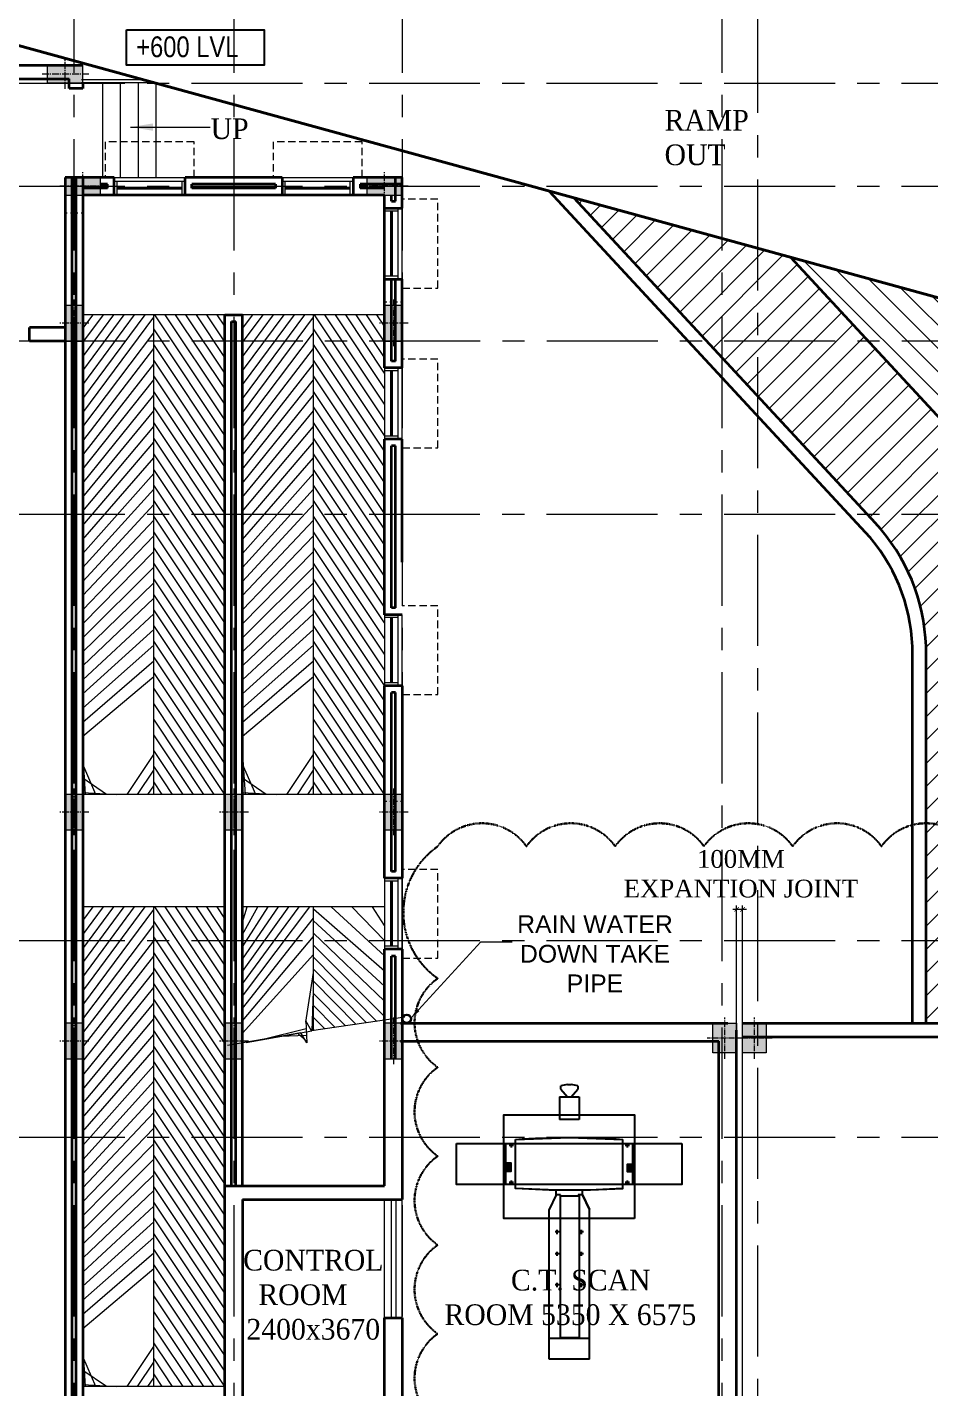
# Model space of a CAD drawing. Header units: inches. Extents: x 1789308 to 1948517, y 1504002 to 1708835.
# Drawn here: x 1897407 to 1900458, y 1667430 to 1672024 of the extents above; entities that cross this region are included whole.
import ezdxf

# ---------------------------------------------------------------- set-up
doc = ezdxf.new("R2010")
doc.units = ezdxf.units.IN
doc.header["$LTSCALE"] = 0.015
doc.header["$MEASUREMENT"] = 0
doc.header["$PDMODE"] = 34
doc.header["$PDSIZE"] = -0.1
for name, pattern in [('$DDT_AUDIT_GENERATED_(C)', [0]), ('1', [0]), ('ACAD_ISO03W100', [30, 12, -18]), ('CENTER', [2, 1.25, -0.25, 0.25, -0.25]), ('CENTER2', [1.125, 0.75, -0.125, 0.125, -0.125]), ('DASHED2', [0.375, 0.25, -0.125]), ('HIDDEN', [0.375, 0.25, -0.125])]:
    doc.linetypes.add(name, pattern=pattern)
doc.layers.add('16 Furniture', color=9, linetype='Continuous')
doc.layers.add('LEVEL 1', color=1, linetype='Continuous')
for name, color, linetype, lineweight in [('AREA', 131, 'Continuous', 15), ('BEAM - STR', 150, 'DASHED2', 30), ('CENTER LINE', 1, 'CENTER2', 18), ('COLUMN - HACTH - STR', 25, '$DDT_AUDIT_GENERATED_(C)', 15), ('COLUMN - STR', 6, 'Continuous', 15), ('ELE', 8, 'Continuous', 13), ('ELE .18', 250, 'Continuous', 15), ('glass', 4, 'Continuous', 13), ('GRID - COLUMN - STR', 251, 'CENTER', 15), ('RAIN WATER DN TAKE PIPE', 94, 'Continuous', 15), ('RAMP', 252, '1', 9), ('Road', 7, '1', 40), ('SECTION -  LINE - STR', 3, 'Continuous', 20), ('STAIRCASE', 161, 'Continuous', 13), ('TEXT', 7, 'Continuous', 5), ('wall', 1, 'Continuous', 35), ('WINDOW', 165, 'Continuous', 20)]:
    doc.layers.add(name, color=color, linetype=linetype, lineweight=lineweight)
doc.styles.add('arial', font='ARIALN.TTF')
doc.styles.add('DIM 300', font='times.ttf', dxfattribs={"height": 300})
doc.styles.add('Scale M 100', font='times.ttf', dxfattribs={"width": 0.95, "height": 350})
doc.styles.get("Standard").update_dxf_attribs({"font": 'arial.ttf'})
doc.styles.add('XREF_DIRECTOR RESIDENCE$0$dim', font='GOTHIC.TTF', dxfattribs={"width": 0.8})
doc.dimstyles.new('DIM 300', dxfattribs={"dimtxt": 300, "dimasz": 77, "dimexe": 66, "dimexo": 150, "dimgap": 12, "dimtad": 0, "dimdec": 0, "dimzin": 0, "dimdsep": 46, "dimtxsty": 'DIM 300', "dimblk": 'ARCHTICK', "dimcen": 0.09, "dimdle": 66, "dimclrd": 256, "dimclre": 256, "dimclrt": 7, "dimadec": 0, "dimazin": 0, "dimtfac": 1, "dimtdec": 0, "dimtofl": 0, "dimtmove": 2, "dimatfit": 3, "dimfxl": 300, "dimtolj": 1, "dimtzin": 0, "dimlwd": -1, "dimlwe": -1, "dimarcsym": 0})
doc.dimstyles.new('WORKING', dxfattribs={"dimtxt": 300, "dimasz": 180, "dimexe": 50, "dimexo": 50, "dimgap": 0.09, "dimtad": 0, "dimdec": 0, "dimzin": 0, "dimdsep": 46, "dimtxsty": 'Standard', "dimblk": 'OBLIQUE', "dimcen": 0.09, "dimclrd": 7, "dimclre": 7, "dimclrt": 30, "dimadec": 0, "dimazin": 0, "dimtfac": 1, "dimtdec": 0, "dimtofl": 0, "dimtmove": 1, "dimatfit": 3, "dimfxl": 1.25, "dimtolj": 1, "dimtzin": 0, "dimarcsym": 0})
doc.dimstyles.new('XREF_DIRECTOR RESIDENCE$0$dim-masonry', dxfattribs={"dimscale": 75, "dimtxt": 1.5, "dimasz": 0.75, "dimexe": 1, "dimexo": 0, "dimgap": 1, "dimtad": 0, "dimdec": 0, "dimzin": 3, "dimdsep": 46, "dimtxsty": 'XREF_DIRECTOR RESIDENCE$0$dim', "dimblk": 'XREF_DIRECTOR RESIDENCE$0$_ArchTick', "dimcen": 0, "dimdle": 1, "dimclrd": 256, "dimclre": 256, "dimclrt": 256, "dimadec": 0, "dimazin": 0, "dimtfac": 0.5, "dimtdec": 0, "dimtmove": 1, "dimatfit": 2, "dimfxl": 0, "dimtolj": 1, "dimtzin": 0, "dimlwd": -1, "dimlwe": -1, "dimarcsym": 0})

# ---------------------------------------------------------------- blocks, each defined once
blk = doc.blocks.new('COL 300X600')
at = {"layer": 'COLUMN - HACTH - STR', "ltscale": 100}
blk.add_hatch(color=256, dxfattribs=at).paths.add_polyline_path([(-425169.4546565656, -455076.832704114), (-425169.4546565693, -454476.832704114), (-425469.4546565693, -454476.832704114), (-425469.4546565656, -455076.832704114)])
at = {"layer": 'CENTER LINE', "color": 30, "ltscale": 10000}
for points in [[(-425319.4546565656, -454376.832704114), (-425319.4546565656, -455176.832704114)], [(-425069.4546565656, -454776.832704114), (-425569.4546565656, -454776.832704114)]]:
    blk.add_lwpolyline(points, dxfattribs=at)
at = {"layer": 'COLUMN - STR', "ltscale": 100}
blk.add_lwpolyline([(-425169.4546565656, -455076.832704114), (-425169.4546565656, -454476.832704114), (-425469.4546565656, -454476.832704114), (-425469.4546565656, -455076.832704114)], close=True, dxfattribs=at)
blk = doc.blocks.new('_ArchTick')
at = {"color": 0, "linetype": 'ByBlock', "lineweight": -3, "const_width": 0.15}
blk.add_lwpolyline([(-0.5, -0.5), (0.5, 0.5)], dxfattribs=at)
blk = doc.blocks.new('*D424')
at = {"transparency": 16777216}
for p, q in [((1122813.764069636, 733853.1801474604), (1122581.764069634, 733853.1801474604)), ((1122647.764069634, 731870.5767804766), (1122647.764069634, 733919.1801474604)), ((1122747.764069636, 731870.5767804766), (1122747.764069636, 733919.1801474604))]:
    blk.add_line(p, q, dxfattribs=at)
at = {"layer": 'Defpoints', "color": 0, "transparency": 16777216}
for p in [(1122647.764069634, 733853.1801474604), (1122647.764069634, 731720.5767804766), (1122747.764069636, 731720.5767804766)]:
    blk.add_point(p, dxfattribs=at)
at = {"transparency": 16777216, "xscale": 77, "yscale": 77, "zscale": 77, "rotation": 180}
blk.add_blockref('_ArchTick', (1122647.764069634, 733853.1801474604), dxfattribs=at)
at = {"transparency": 16777216, "xscale": 77, "yscale": 77, "zscale": 77}
blk.add_blockref('_ArchTick', (1122747.764069636, 733853.1801474604), dxfattribs=at)
at = {"color": 7, "transparency": 16777216, "insert": (1122719.763969038, 734453.3550353477), "char_height": 300, "attachment_point": 5, "style": 'DIM 300'}
blk.add_mtext('\\A1;100MM\\PEXPANTION JOINT', dxfattribs=at)
blk = doc.blocks.new('400x500')
at = {"layer": 'COLUMN - HACTH - STR'}
h = blk.add_hatch(color=256, dxfattribs=at)
h.dxf.hatch_style = 1
h.paths.add_polyline_path([(0, 0), (400, 0), (400, -500), (0, -500)])
at = {"layer": 'CENTER LINE', "ltscale": 8000}
for points in [[(200, -600), (200, 100)], [(500, -250), (-100, -250)]]:
    blk.add_lwpolyline(points, dxfattribs=at)
at = {"layer": 'COLUMN - STR'}
blk.add_lwpolyline([(0, 0), (400, 0), (400, -500), (0, -500)], close=True, dxfattribs=at)
blk = doc.blocks.new('XREF_DIRECTOR RESIDENCE$0$_ArchTick')
at = {"const_width": 0.15}
blk.add_lwpolyline([(-0.5, -0.5), (0.5, 0.5)], dxfattribs=at)
blk = doc.blocks.new('W2b - 1200')
at = {"layer": 'WINDOW', "color": 3}
for p, q in [((-115, 507.9783779174904), (115, 507.9783779174904)), ((-115, -592.021622082626), (115, -592.0216220825969))]:
    blk.add_line(p, q, dxfattribs=at)
blk.add_lwpolyline([(-115, 557.9783779174322), (-115, -642.0216220825678), (115, -642.0216220825678), (115, 557.9783779174322)], close=True, dxfattribs=at)
at = {"layer": 'WINDOW', "color": 3, "const_width": 50}
blk.add_lwpolyline([(-2.328306436538696e-10, -592.0216220825969), (0, 507.9783779174904)], dxfattribs=at)
blk = doc.blocks.new('A$C109E79AB')
for points in [[(3164.999798165635, 2980.999638588511), (3164.999798165635, 2891.499638588511), (3295.000002092216, 2891.499638588511), (3295.000002092216, 2980.999638588511)], [(3169.00449075515, 921.4999190058952), (3169.00449075515, 831.9999190058952), (3319.004694681731, 831.9999190058952), (3319.004694681731, 921.4999190058952)]]:
    blk.add_hatch(color=256).paths.add_polyline_path(points)
for p, q in [((3644.003850442125, 3011.064045513625), (3644.003850442125, 3811.064045513623)), ((2953.999729663599, 3011.064045513625), (3644.003850442125, 3011.064045513625)), ((2953.999729663599, 3011.064045513625), (2954.004767594394, 799.9997742742926)), ((3643.999712721213, -0.0002257257074234), (3643.999712721213, 3010.000638140708)), ((2951.999687619391, 2888.000669800786), (3021.999687619391, 2888.000669800786)), ((2953.999798165634, 2980.999638588511), (3644.004285785835, 2980.999638588511)), ((2986.999687619391, 2923.000745813006), (2986.999687619391, 2853.000669800786)), ((3575.999687619391, 2888.000669800786), (3645.999687619391, 2888.000669800786)), ((3610.999687619391, 2923.000745813006), (3610.999687619391, 2853.000669800786)), ((-0.0003123806091025, 2248.000669802765), (2531.700692533516, 2248.000669802765)), ((-0.0003123806091025, 2248.000669802765), (-0.0003123806091025, 1568.000669802765)), ((350.0122385580326, 2248.000669802765), (350.0122385580326, 1568.000669802765)), ((370.0122385580325, 1743.05089627159), (370.0122385580325, 2072.950443334056)), ((2758.986564086518, 2072.950443334056), (370.0122385580325, 2072.950443334056)), ((1220.999687619391, 2112.500669800786), (1290.999687619391, 2112.500669800786)), ((1255.999687619391, 2147.500745813006), (1255.999687619391, 2077.500669800786)), ((1744.999687619391, 2112.500669800786), (1814.999687619391, 2112.500669800786)), ((1779.999687619391, 2147.500745813006), (1779.999687619391, 2077.500669800786)), ((2114.999687619391, 2112.500669800786), (2184.999687619391, 2112.500669800786)), ((2149.999687619391, 2147.500745813006), (2149.999687619391, 2077.500669800786)), ((2778.986654543667, 2127.887373335885), (2531.448648043326, 2248.00968249805)), ((2758.986564086518, 1743.05089627159), (2758.986564086518, 2072.950443334056)), ((2778.986654543667, 2128.000669802764), (2778.986654543667, 2057.950443334055)), ((4429.748123119818, 2072.950443332076), (4048.99968761939, 2072.950443332309)), ((4429.748123119818, 1743.050896269495), (4429.748123119818, 2072.950443332076)), ((2778.986654543667, 2057.950443334055), (2758.986564086518, 2057.950443334055)), ((4429.748123119818, 1936.950589829466), (4560.923985340864, 2052.750269944306)), ((4560.923985340864, 1763.251069657148), (4429.748123119818, 1879.050749772105)), ((4618.823825398343, 2052.750269944306), (4560.923985340864, 2052.750269944306)), ((4618.823825398343, 2052.750269944306), (4641.999687619391, 1936.950589829466)), ((4641.999687619391, 1879.050749771988), (4618.823825398343, 1763.251069657148)), ((4641.999687619391, 1879.050749771988), (4641.999687619391, 1936.950589829466)), ((370.0122385580325, 1758.05089627159), (2778.986654543667, 1758.05089627159)), ((1220.999687619391, 1703.500669800785), (1290.999687619391, 1703.500669800785)), ((1255.999687619391, 1738.500745813006), (1255.999687619391, 1668.500669800786)), ((1744.999687619391, 1703.500669800785), (1814.999687619391, 1703.500669800785)), ((1779.999687619391, 1738.500745813006), (1779.999687619391, 1668.500669800786)), ((2114.999687619391, 1703.500669800785), (2184.999687619391, 1703.500669800785)), ((2149.999687619391, 1738.500745813006), (2149.999687619391, 1668.500669800786)), ((2778.986654543667, 1688.000669802764), (2531.700692533399, 1568.000669802765)), ((2778.986654543667, 1758.05089627159), (2778.986654543667, 1688.000669802764)), ((4429.748123119818, 1743.050896269495), (4048.99968761939, 1743.050896269844)), ((4560.923985340864, 1763.251069657148), (4618.823825398343, 1763.251069657148)), ((2951.999687619391, 928.0006698007857), (3021.999687619391, 928.0006698007857)), ((2986.999687619391, 963.0007458130057), (2986.999687619391, 893.0006698007857)), ((3575.999687619391, 928.0006698007857), (3645.999687619391, 928.0006698007857)), ((3610.999687619391, 963.0007458130057), (3610.999687619391, 893.0006698007857)), ((2954.004694681731, 831.9999190058952), (3644.004285785835, 831.9999190058952))]:
    blk.add_line(p, q)
at = {"flags": 128}
for points in [[(3644.003850442125, 3811.064045513623), (2954.003867384512, 3811.064045513623), (2953.999729663599, 3011.064045513625)], [(2954.003867384512, 3811.064045513623), (2954.003867384512, 3011.064045513625)], [(2953.999729663599, 3011.064045513625), (2954.000180956908, 2812.998878747917)], [(3643.999712721213, 2812.998878747917), (3644.003850442125, 3011.064045513625)], [(2531.467220651685, 2248.000669802765), (2778.986654543667, 2128.000669802764), (2855.801209314959, 2128.000669802764), (2883.998809533077, 2812.998878747917), (3713.999687619391, 2812.998878747917)], [(3164.999798165635, 2980.999638588511), (3164.999798165635, 2891.499638588511), (3295.000002092216, 2891.499638588511), (3295.000002092216, 2980.999638588511)], [(3713.999687619391, 998.0006698007857), (3743.993824838661, 1908.000669800786), (3713.999687619391, 2812.998878747917)], [(4048.99968761939, 2072.950443332309), (4048.99968761939, 1743.050896269844)], [(2778.986654543667, 1688.000669802764), (2855.720607229974, 1688.033055392901), (2883.998809533077, 998.0006698007857), (3713.999687619391, 998.0006698007857)], [(-0.0003123806091025, 1568.000669802765), (2531.700692533399, 1568.000669802765)], [(2954.004316447419, 998.0006698007857), (2954.004767594394, 799.9997742742926)], [(3319.004694681731, 831.9999190058952), (3319.004694681731, 921.4999190058952), (3169.00449075515, 921.4999190058952), (3169.00449075515, 831.9999190058952)], [(3644.004285785835, 799.9997742742926), (2953.999729663599, 799.9997742742926), (2953.999729663599, -0.0002257257074234)], [(2954.004767594394, 799.9997742742926), (2953.999729663599, -0.0002257257074234), (3643.999712721213, -0.0002257257074234)]]:
    blk.add_lwpolyline(points, dxfattribs=at)
blk.add_lwpolyline([(2378.999687619391, 3011.065440861501), (2378.999687619391, 799.9654408614077), (4128.999687619391, 799.9654408614077), (4128.999687619391, 3011.065440861501)], close=True, dxfattribs=at)
for centre, radius, start, end in [((16595.32291992601, 1905.499774274293), 13741.32320720476, 176.2133384969193, 183.7866615030806), ((-9999.492316830554, 1905.499774274409), 13743.4863692126, 356.2139353701373, 3.786064629862683)]:
    blk.add_arc(centre, radius, start, end)
blk = doc.blocks.new('_Oblique')
at = {"color": 0, "linetype": 'ByBlock', "lineweight": -2}
blk.add_line((-0.5, -0.5), (0.5, 0.5), dxfattribs=at)
blk = doc.blocks.new('A$C1CC35E0C')
at = {"layer": 'AREA'}
h = blk.add_hatch(dxfattribs=at)
h.set_pattern_fill('ANSI31', color=8, scale=2222)
h.set_pattern_definition([(45, (-943769.5358997304, 70332.47181299713), (-196.3989084745636, 196.3989084745636), [])])
edge = h.paths.add_edge_path()
edge.add_line((57350.46393016889, -19514.99877690384), (59350.45925103105, -19514.99877690384))
edge.add_line((59350.45925103105, -19514.99877690384), (59350.45741912629, -11597.20568841125))
edge.add_arc((58350.45741912839, -11597.20568841125), 999.9999999978797, 5.012554177986503e-12, 42.85814975167305)
edge.add_line((59083.49733774294, -10917.02006836853), (55059.29880672437, -6580.118380440981))
edge.add_line((55059.29880672437, -6580.118380440981), (51400.92651167815, -5577.843546425807))
edge.add_line((51400.92651167815, -5577.843546425924), (56490.06289835344, -11062.43482971995))
edge.add_arc((54380.33742415463, -13153.05911094428), 2970.126506014261, 0, 44.73944784107181, ccw=False)
edge.add_line((57350.46393016889, -13153.05911094404), (57350.46393016889, -19514.99877690373))
h = blk.add_hatch(dxfattribs=at)
h.set_pattern_fill('ANSI31', color=8, scale=2222, angle=90)
h.set_pattern_definition([(135, (-943769.5358997304, 70332.47181299713), (-196.3989084745636, -196.3989084745636), [])])
h.paths.add_polyline_path([(59350.45925103128, -19514.99877690384), (61350.46393016912, -19514.99877690384), (61350.46393016889, -11597.20568841242), (61334.02883608965, -11283.67482887849), (61234.49339312641, -10771.16906654043), (61143.06903419225, -10501.15807658224), (60842.71878135996, -9927.28553992731), (60624.45086495811, -9640.43441707932), (60304.91356699285, -9292.97346379282), (58717.6711017706, -7582.393214456155), (55059.2988067246, -6580.118380440981), (58906.92810880556, -10726.7304041998), (59118.86383943819, -10957.24352294963), (59242.02014320414, -11144.30844947684), (59310.17829812341, -11316.25047059776), (59346.65180791146, -11510.04641034384), (59350.45741912629, -11597.20568841242)])
at = {"layer": 'RAMP', "lineweight": 0}
h = blk.add_hatch(dxfattribs=at)
h.set_pattern_fill('ANSI31,_O', color=8, scale=1500, angle=180)
h.set_pattern_definition([(225, (2629291047.672745, -6144969847.795298), (132.5825214724777, -132.5825214724777), [])])
edge = h.paths.add_edge_path()
edge.add_line((43100.4644286118, -15649.99266864441), (44300.46507615666, -15649.99237586639))
edge.add_line((44300.46507615666, -15649.99237586639), (44300.46074254136, -7549.992364422302))
edge.add_line((44300.46074254136, -7549.992364422302), (43100.46226102929, -7549.992656246643))
edge.add_line((43100.46226102929, -7549.992656246643), (43100.4665960751, -15649.99266864441))
h = blk.add_hatch(dxfattribs=at)
h.set_pattern_fill('ANSI31,_O', color=8, scale=1500, angle=90)
h.set_pattern_definition([(135, (2629291047.672745, -6144969847.795298), (-132.5825214724777, -132.5825214724777), [])])
edge = h.paths.add_edge_path()
edge.add_line((45500.4665960751, -15649.99103404663), (45500.46226102929, -7549.992363945465))
edge.add_line((45500.46226102929, -7549.992363945465), (44300.46074254136, -7549.99265672348))
edge.add_line((44300.46074254136, -7549.99265672348), (44300.46507615666, -15649.99132777832))
edge.add_line((44300.46507615666, -15649.99132777832), (45500.4644286118, -15649.9910350003))
h = blk.add_hatch(dxfattribs=at)
h.set_pattern_fill('ANSI31,_O', color=8, scale=1500, angle=180)
h.set_pattern_definition([(225, (2629293747.672745, -6144969847.795298), (132.5825214724777, -132.5825214724777), [])])
edge = h.paths.add_edge_path()
edge.add_line((45800.4644286118, -15649.99266864441), (47000.46507615666, -15649.99237586639))
edge.add_line((47000.46507615666, -15649.99237586639), (47000.46074254136, -7549.992364422302))
edge.add_line((47000.46074254136, -7549.992364422302), (45800.46226102929, -7549.992656246643))
edge.add_line((45800.46226102929, -7549.992656246643), (45800.4665960751, -15649.99266864441))
h = blk.add_hatch(dxfattribs=at)
h.set_pattern_fill('ANSI31,_O', color=8, scale=1500, angle=90)
h.set_pattern_definition([(135, (2629293747.672745, -6144969847.795298), (-132.5825214724777, -132.5825214724777), [])])
edge = h.paths.add_edge_path()
edge.add_line((48200.4665960751, -15649.99103404663), (48200.46226102929, -7549.992363945465))
edge.add_line((48200.46226102929, -7549.992363945465), (47000.46074254136, -7549.99265672348))
edge.add_line((47000.46074254136, -7549.99265672348), (47000.46507615666, -15649.99132777832))
edge.add_line((47000.46507615666, -15649.99132777832), (48200.4644286118, -15649.9910350003))
h = blk.add_hatch(dxfattribs=at)
h.set_pattern_fill('ANSI31,_O', color=8, scale=1500, angle=180)
h.set_pattern_definition([(225, (2629291047.672745, -6144979847.795298), (132.5825214724777, -132.5825214724777), [])])
edge = h.paths.add_edge_path()
edge.add_line((43100.4644286118, -25649.99266864441), (44300.46507615666, -25649.99237586639))
edge.add_line((44300.46507615666, -25649.99237586639), (44300.46074254136, -17549.9923644223))
edge.add_line((44300.46074254136, -17549.9923644223), (43100.46226102929, -17549.99265624664))
edge.add_line((43100.46226102929, -17549.99265624664), (43100.4665960751, -25649.99266864441))
h = blk.add_hatch(dxfattribs=at)
h.set_pattern_fill('ANSI31,_O', color=8, scale=1500, angle=90)
h.set_pattern_definition([(135, (2629291047.672745, -6144979847.795298), (-132.5825214724777, -132.5825214724777), [])])
edge = h.paths.add_edge_path()
edge.add_line((45500.4665960751, -25649.99103404663), (45500.46226102929, -17549.99236394546))
edge.add_line((45500.46226102929, -17549.99236394546), (44300.46074254136, -17549.99265672348))
edge.add_line((44300.46074254136, -17549.99265672348), (44300.46507615666, -25649.99132777832))
edge.add_line((44300.46507615666, -25649.99132777832), (45500.4644286118, -25649.9910350003))
h = blk.add_hatch(dxfattribs=at)
h.set_pattern_fill('ANSI31,_O', color=8, scale=1500, angle=180)
h.set_pattern_definition([(225, (-6145511524.182029, -2631635790.35296), (132.5825214724777, -132.5825214724777), [])])
h.paths.add_polyline_path([(47000.46410013246, -17549.99251036649), (45800.47061130381, -17549.99251036649), (45800.47061130381, -17715.00127982243), (45800.46871871199, -19847.04967619292), (46786.65781064401, -19673.15793069417), (46885.3009530853, -19844.01286523312), (46868.93212754256, -19470.40236743249), (46967.57526998757, -19641.25730197097), (47000.46410013246, -19636.50960092281)])
h = blk.add_hatch(dxfattribs=at)
h.set_pattern_fill('ANSI31,_O', color=8, scale=1500, angle=90)
h.set_pattern_definition([(135, (-6145511524.182029, -2631635790.35296), (-132.5825214724777, -132.5825214724777), [])])
h.paths.add_polyline_path([(48200.46410013246, -17714.99232642131), (48200.46589072119, -17549.99251036649), (47000.46410013246, -17549.99251036649), (47000.46410013246, -19636.50960092281), (48200.46410013246, -19463.28236137249)])
at = {"layer": 'COLUMN - STR'}
for p, q in [((54150.46410015598, -69972.47228672588), (54150.46410015598, -18820.76686977933)), ((54250.46410015784, -69972.47228672588), (54250.46410015784, -18861.74607283308))]:
    blk.add_line(p, q, dxfattribs=at)
at = {"layer": 'ELE'}
for p, q in [((43630.46410013596, -5229.992510364507), (44830.46410013596, -5229.992510364507)), ((46470.46410013596, -5229.992510364973), (47670.46410013596, -5229.992510364973)), ((48500.45758897974, -6948.718202246819), (48500.45758897974, -5748.718202246819)), ((48500.45758897974, -9648.858489574748), (48500.45758897974, -8448.858489574748)), ((48500.44892810169, -13814.99877665786), (48500.44892810169, -12614.99877665786)), ((48500.44892810169, -18264.99877663294), (48500.44892810169, -17064.99877663294))]:
    blk.add_line(p, q, dxfattribs=at)
at = {"layer": 'ELE', "linetype": 'HIDDEN', "ltscale": 33333}
for points in [[(44980.46410013596, -5229.992510364507), (44980.46410013596, -4629.992510364507), (43480.46410013596, -4629.992510364507), (43480.46410013596, -5229.992510364973)], [(47820.46410013596, -5229.992510364507), (47820.46410013596, -4629.992510364507), (46320.46410013596, -4629.992510364507), (46320.46410013596, -5229.992510364973)], [(48500.45758897974, -7098.718202246819), (49100.45758897974, -7098.718202246819), (49100.45758897974, -5598.718202246819), (48500.45758897928, -5598.718202246819)], [(48500.45758897974, -9798.858489574748), (49100.45758897974, -9798.858489574748), (49100.45758897974, -8298.858489574748), (48500.45758897928, -8298.858489574748)], [(48500.44892810169, -13964.99877665786), (49100.44892810169, -13964.99877665786), (49100.44892810169, -12464.99877665786), (48500.44892810122, -12464.99877665786)], [(48500.44892810169, -18414.99877663294), (49100.44892810169, -18414.99877663294), (49100.44892810169, -16914.99877663294), (48500.44892810122, -16914.99877663294)]]:
    blk.add_lwpolyline(points, dxfattribs=at)
at = {"layer": 'ELE .18', "linetype": 'ACAD_ISO03W100', "ltscale": 200}
blk.add_line((42800.46410013246, -5829.992510373588), (43100.46410013619, -5829.992510373588), dxfattribs=at)
at = {"layer": 'ELE .18', "color": 5, "linetype": 'ACAD_ISO03W100', "ltscale": 200}
for p, q in [((48200.45758897974, -7329.992510364973), (48500.45758897974, -7329.99251036474)), ((48200.46410013246, -15764.99251036497), (48500.46410013619, -15764.99251036474))]:
    blk.add_line(p, q, dxfattribs=at)
at = {"layer": 'glass'}
for p, q in [((48200.44839388458, -24490.04491001042), (48200.44839344756, -22490.04491001042)), ((48500.44839388831, -24490.04490996012), (48500.44839345128, -22490.04491001042))]:
    blk.add_line(p, q, dxfattribs=at)
blk.add_lwpolyline([(48392.43758156709, -22490.04491001042), (48392.43758158549, -24490.04490998096), (48315.44839345478, -24490.04490998096), (48315.44839343638, -22490.04491001042)], close=True, dxfattribs=at)
at = {"layer": 'GRID - COLUMN - STR', "ltscale": 100000}
for p, q in [((42950.45543925278, 4412.093631506432), (42950.45543925092, -69399.55484300433)), ((45650.4554392565, 4412.093631504686), (45650.45543925092, -69399.55484300433)), ((48500.45543925837, 4412.093631510506), (48500.45543925464, -69399.55484300433)), ((53900.46410015877, 4412.093631512485), (53900.46410015505, -69399.55484300433)), ((54500.46481613582, 3731.882133902982), (54500.46481613023, -69399.55484300433)), ((-12062.34025176987, -3640.000000282656), (88195.26868863124, -3640.000000283122)), ((-12062.34025190957, -5379.992510364274), (88195.26868863124, -5379.992510364507)), ((-12058.68306310847, -7989.706045179162), (88195.26868863124, -7989.706045179628)), ((-12062.34025191143, -10914.99877719546), (88195.26868863124, -10914.99877719581)), ((-12062.34025191143, -18114.49633045739), (88195.26868863124, -18114.49633045786)), ((-12062.34025191143, -21438.99877690617), (88195.26868863124, -21438.99877690605))]:
    blk.add_line(p, q, dxfattribs=at)
at = {"layer": 'LEVEL 1', "linetype": 'Continuous'}
blk.add_lwpolyline([(43837.59974639746, -2737.297685623053), (46166.03395626019, -2737.297685623053), (46166.03395626019, -3335.911367316847), (43837.59974639746, -3335.911367316847)], close=True, dxfattribs=at)
at = {"layer": 'RAIN WATER DN TAKE PIPE', "lineweight": -3}
for radius in [75, 68.75]:
    blk.add_circle((48575.05986754876, -19439.99877684214), radius, dxfattribs=at)
at = {"layer": 'RAMP', "color": 8, "lineweight": 0}
for p, q in [((45500.46410013991, -7549.992374435882), (43100.46410013246, -7549.992374435882)), ((44300.46410013246, -15649.99251036474), (44300.46410014085, -7559.99251036311)), ((48200.46410013991, -7549.992374435882), (45800.46410013246, -7549.992374435882)), ((47000.46410013246, -15649.99251036474), (47000.46410014085, -7559.99251036311)), ((45500.46410013805, -15649.99251036474), (43100.46410013246, -15649.99251036474)), ((48200.46410013805, -15649.99251036474), (45800.46410013246, -15649.99251036474)), ((45500.46410013805, -17549.99251036649), (43100.46410013246, -17549.99251036649)), ((44300.4641001327, -25649.99251036649), (44300.46410013246, -17549.99251036649)), ((48200.46410013805, -17549.99251036649), (45800.46410013246, -17549.99251036649)), ((47000.46410013246, -19636.50960092281), (47000.46410013246, -17549.99251036649)), ((45500.46410013246, -25649.99251036649), (43100.46410013619, -25649.99251036649))]:
    blk.add_line(p, q, dxfattribs=at)
blk.add_lwpolyline([(48543.65621496434, -19413.74050913251), (46967.57526998757, -19641.25730197097), (46868.93212754256, -19470.40236743249), (46885.3009530853, -19844.01286523312), (46786.65781064401, -19673.15793069417), (45544.72806233331, -19892.1436541091)], dxfattribs=at)
at = {"layer": 'Road'}
blk.add_line((11396.73364055716, 5382.002126987674), (75029.58351727389, -12051.32584087818), dxfattribs=at)
at = {"layer": 'STAIRCASE'}
for p, q in [((44126.89106536261, -3584.994792559301), (43076.7426045693, -3584.994792559301)), ((44309.39451505942, -3634.994792559301), (43076.7426045693, -3634.994792559301)), ((43440.47013408039, -5230.031547173974), (43440.47013408039, -3635.033829368185)), ((43740.47013408039, -5230.031547173974), (43740.47013408039, -3635.033829368185)), ((44040.47013408039, -5230.031547173974), (44040.47013408039, -3635.033829368185)), ((44340.47013408039, -5230.031547173974), (44340.47013408039, -3643.508499854128))]:
    blk.add_line(p, q, dxfattribs=at)
at = {"layer": 'wall'}
for p, q in [((40100.46270660497, -3334.994792152545), (43100.47061131406, -3334.994792559184)), ((40100.46270660497, -3564.994792300859), (42870.47061131406, -3564.994792539394)), ((42870.47061131406, -3729.992555095581), (42870.47061131406, -3564.994792539394)), ((43100.46410013246, -3634.994792559301), (43100.47028562427, -3729.992555095581)), ((43100.47028562427, -3729.992555095581), (42870.47061131406, -3729.992555095581)), ((42800.46410013619, -5229.992510364857), (42800.46410013619, -29879.99251036451)), ((43630.46410013596, -5229.992510364857), (42800.46410013246, -5229.992510364857)), ((42915.46410013619, -5229.992510364857), (42915.46410013619, -29879.99251036451)), ((42985.46410013246, -5229.992510370095), (42985.46410013991, -29879.99251036567)), ((43100.46410013246, -5229.992510370095), (43100.46410013991, -29879.99251036567)), ((43630.46410013596, -5529.992510364507), (43630.46410013596, -5229.992510364507)), ((46470.46410013596, -5229.992510364973), (44830.46410013596, -5229.992510364857)), ((44830.46410013596, -5529.992510364507), (44830.46410013596, -5229.992510364507)), ((46470.46410013596, -5229.992510364973), (46470.46410013596, -5529.992510364973)), ((48500.45758897974, -5229.992510364973), (47670.46410013596, -5229.992510364973)), ((47670.46410013596, -5229.992510364973), (47670.46410013596, -5529.992510364973)), ((48385.45758897974, -5633.718202246819), (48385.45758897974, -5229.99251036474)), ((48500.45758897974, -5748.718202246819), (48500.45758897974, -5229.99251036474)), ((43515.46410013596, -5414.99251036474), (43100.45758897602, -5414.99251036474)), ((43515.46410013596, -5344.992510364857), (43400.46410013619, -5344.992510364857)), ((43515.46410013596, -5414.99251036474), (43515.46410013596, -5344.992510364857)), ((46355.46410013596, -5344.992510364973), (44945.46410013596, -5344.992510364973)), ((44945.46410013596, -5414.992510364857), (44945.46410013596, -5344.992510364973)), ((46355.46410013596, -5414.992510364973), (44945.46410013596, -5414.992510364857)), ((46355.46410013596, -5344.992510364973), (46355.46410013596, -5414.992510364973)), ((48500.45758897974, -5344.992510364973), (47785.46410013596, -5344.992510364973)), ((47785.46410013596, -5344.992510364973), (47785.46410013596, -5414.992510364973)), ((48200.45758897602, -5414.992510365089), (47785.46410013596, -5414.992510364973)), ((48200.45758897602, -5529.992510365089), (43100.45758897602, -5529.99251036474)), ((48200.45758897602, -8448.858489574748), (48200.45758897602, -5529.99251036474)), ((48315.45758897602, -5633.718202246819), (48315.45758897602, -5529.99251036474)), ((48315.45758897578, -5633.718202246819), (48385.45758897997, -5633.718202246819)), ((48200.45758897602, -5748.718202246819), (48500.45758897974, -5748.718202246819)), ((48200.46390835266, -6948.718202246819), (48500.45758897974, -6948.718202246819)), ((48315.45758897602, -8333.858489574748), (48315.45758897602, -6948.718202246819)), ((48385.45758897974, -8333.858489574748), (48385.45758897974, -6948.718202246819)), ((48500.45758897974, -8448.858489574748), (48500.45758897974, -6948.718202246819)), ((42200.46410013246, -7994.714640236343), (42200.46410013246, -7764.714640236343)), ((42800.47166509251, -7764.714640236576), (42200.46410013246, -7764.714640236343)), ((42800.47166509251, -7994.714640236576), (42200.46410013246, -7994.714640236343)), ((48500.45758897974, -8448.858489574748), (48200.45758897602, -8448.858489574748)), ((48385.45758897974, -8333.858489574748), (48315.45758897602, -8333.858489574748)), ((48200.44892809796, -11729.99251034425), (48200.44892809796, -9648.858489567996)), ((48500.45758897974, -9648.858489574748), (48200.45758897602, -9648.858489574748)), ((48500.44892810169, -11729.99251034425), (48500.44892810169, -9648.858489567996)), ((48315.44892809819, -12499.99877665786), (48315.44892809796, -9763.858489567996)), ((48385.45758897974, -9763.858489574748), (48315.45758897602, -9763.858489574748)), ((48385.44892810192, -12499.99877665786), (48385.44892810169, -9763.858489567996)), ((48200.44892809819, -12614.99877665786), (48200.44892809796, -10514.99232640082)), ((48500.44892810169, -12614.99877665786), (48200.44892809819, -12614.99877665786)), ((48385.44892810192, -12499.99877665786), (48315.44892809819, -12499.99877665786)), ((48200.44892809819, -17064.99877663294), (48200.44892809819, -13814.99877665786)), ((48500.44892810169, -13814.99877665786), (48200.44892809819, -13814.99877665786)), ((48315.44892809796, -16949.99877663294), (48315.44892809819, -13929.99877665786)), ((48385.44892810192, -13929.99877665786), (48315.44892809819, -13929.99877665786)), ((48385.44892810169, -16949.99877663294), (48385.44892810192, -13929.99877665786)), ((48500.44892810169, -13814.99877665786), (48500.44892810169, -17064.99877663294)), ((48385.44892810169, -16949.99877663294), (48315.44892809796, -16949.99877663294)), ((48500.44892810169, -17064.99877663294), (48200.44892809819, -17064.99877663294)), ((48200.44858525647, -22260.04491001042), (48200.44892809819, -18264.99877663294)), ((48500.44892810169, -18264.99877663294), (48200.44892809819, -18264.99877663294)), ((48500.44892810169, -18264.99877663294), (48500.44856552221, -22490.04491001042)), ((48315.44892809773, -20114.99877685274), (48315.44892809796, -18379.99877663294)), ((48385.44892810169, -18379.99877663294), (48315.44892809796, -18379.99877663294)), ((48385.44892810145, -20114.99877685274), (48385.44892810169, -18379.99877663294)), ((48467.57911835029, -19514.99877685274), (54000.81237583212, -19514.99877685274)), ((54150.46410015598, -28548.70972766331), (54150.46410015598, -19629.42529735377)), ((48467.57911835029, -19814.99877685274), (53850.46410015598, -19814.99877685274)), ((53850.46410015621, -26388.99877690303), (53850.46410015598, -19814.99877685274)), ((45500.46410012175, -35739.99251037033), (45500.4641001299, -22260.04491001042)), ((45500.4641001299, -22260.04491001042), (48200.44892809796, -22260.04491001042)), ((45800.46410012571, -22490.04491001042), (45800.46410013456, -35739.99251036998)), ((45800.46410012571, -22490.04491001042), (48500.44856552221, -22490.04491001042)), ((48200.44819737761, -26818.7099631693), (48200.44839388458, -24490.04491001042)), ((48200.44839388458, -24490.04491001042), (48500.44856552198, -24490.04491001042)), ((48500.44839388831, -24490.04491001042), (48500.44819738134, -26818.7099631693))]:
    blk.add_line(p, q, dxfattribs=at)
at = {"layer": 'wall', "color": 161, "ltscale": 500}
for p, q in [((50980.21369774709, -5462.581940513919), (56321.46371791326, -11218.87752323679)), ((51400.92651167815, -5577.843546425924), (56490.06156121008, -11062.43338867358)), ((57120.46393016889, -19514.99877690384), (57120.46393016889, -13153.05911094404)), ((57350.46393016889, -19514.99877690384), (57350.46393016889, -13153.05911094404))]:
    blk.add_line(p, q, dxfattribs=at)
at = {"layer": 'wall', "color": 161}
for p, q in [((45500.46410013898, -7549.992374435882), (45800.4641001157, -7549.992374435882)), ((45500.4641001299, -22260.04491001042), (45500.46410013991, -7549.992374435882)), ((45800.4641001299, -22260.04491001065), (45800.46410013991, -7549.992374436115)), ((45615.46410013991, -7664.992374435882), (45685.46410013991, -7664.992374435882)), ((45615.4641001299, -22260.04491001053), (45615.46410013991, -7664.992374435882)), ((45685.4641001299, -22260.04491001053), (45685.46410013991, -7664.992374435882)), ((54250.46410015761, -19514.99877690384), (67252.80701874732, -19514.99877690384)), ((54250.46410015761, -19744.99877690384), (67022.80701874732, -19744.99877690384))]:
    blk.add_line(p, q, dxfattribs=at)
at = {"layer": 'wall', "color": 8}
blk.add_lwpolyline([(55059.29880672321, -6580.118380440632), (59083.49733774317, -10917.02006836853, -0.1892147590919061), (59350.45741912629, -11597.20568841242), (59350.45925103128, -19514.99877690384)], format="xyb", dxfattribs=at)
at = {"layer": 'wall', "color": 161, "ltscale": 500}
for radius, start in [(3000, 2.032044017277682), (3230, 1.958352448196502)]:
    blk.add_arc((54122.34396206401, -13259.4343833694), radius, start, 42.85814977844717, dxfattribs=at)
at = {"layer": '16 Furniture', "xscale": -1, "rotation": 270}
blk.add_blockref('A$C109E79AB', (49415.09339636425, -25188.68943549355), dxfattribs=at)
at = {"layer": 'COLUMN - STR', "rotation": 270}
for p in [(497577.2968042465, -428804.4494491249), (497877.29680425, -430699.4471669301), (502977.29680425, -430699.4471669301)]:
    blk.add_blockref('COL 300X600', p, dxfattribs=at)
at = {"layer": 'COLUMN - STR'}
for name, p in [('COL 300X600', (468269.9261298748, 447082.1180638775)), ('COL 300X600', (473669.9261298783, 447082.1180638775)), ('COL 300X600', (468269.942589079, 438826.8401937493)), ('COL 300X600', (470969.9425890807, 438826.8376909056)), ('COL 300X600', (473669.951249399, 438826.8401940631)), ('COL 300X600', (468269.9350245211, 434961.8339272613)), ('COL 300X600', (470969.9350245197, 434961.8339272629)), ('COL 300X600', (473669.9198524866, 434961.8339272613)), ('400x500', (53750.46226824075, -19514.99877690384)), ('400x500', (54250.46239594929, -19514.99877690384))]:
    blk.add_blockref(name, p, dxfattribs=at)
at = {"layer": 'WINDOW', "color": 1}
for p, rotation in [((44188.4424780535, -5414.992510364507), 90), ((47028.4424780535, -5414.992510364973), 90), ((48315.45758897602, -6390.739824329386), 180), ((48315.45758897602, -9090.880111657316), 180), ((48315.44892809796, -13257.02039874054), 180), ((48315.44892809796, -17707.02039871551), 180)]:
    blk.add_blockref('W2b - 1200', p, dxfattribs=dict(at, rotation=rotation))
at = {"layer": 'LEVEL 1', "linetype": 'Continuous', "insert": (44002.82494264911, -3205.221136021079), "char_height": 350, "width": 2361.521589354119, "attachment_point": 7, "style": 'arial'}
blk.add_mtext('+600 LVL', dxfattribs=at)
at = {"layer": 'RAIN WATER DN TAKE PIPE', "ltscale": 10, "insert": (53318.84039710462, -18990.55402066302, 1.076799231809391e-07), "char_height": 300, "width": 3125.2193098797, "attachment_point": 9}
blk.add_mtext('\\pxqc;RAIN WATER DOWN TAKE PIPE ', dxfattribs=at)
at = {"layer": 'TEXT', "char_height": 350, "attachment_point": 1, "style": 'Scale M 100'}
for s, insert, width in [('RAMP \\POUT', (52932.04254952143, -4090.988269324298), 6125.006454495713), ('\\pxql;UP', (45261.09256815095, -4233.738893044065), 4265.561887335031), ('\\pxi1,qc;CONTROL ROOM\\P2400x3670', (44965.38415313349, -23339.58435227734), 3710.661830305122), ('\\pxi1,qc,t0;C.T.^ISCAN ROOM 5350 X 6575', (49178.94634121587, -23676.47049357684), 4322.775729025714)]:
    blk.add_mtext(s, dxfattribs=dict(at, insert=insert, width=width))
dim = blk.add_linear_dim(base=(54150.46410015598, -17591.57608147513), p1=(54250.46410015784, -19724.17944845895), p2=(54150.46410015598, -19724.17944845895), text='<>MM\\XEXPANTION JOINT', dimstyle='DIM 300', override={"dimfxl": 600})
dim.commit()
dim.dimension.update_dxf_attribs({"geometry": '*D424', "text_midpoint": (54222.4639995601, -16991.40119358781), "dimtype": 128, "insert": (-1068497.299969478, -751444.7562289356)})
at = {"layer": 'RAIN WATER DN TAKE PIPE', "ltscale": 10}
blk.add_leader([(48647.38281253586, -19422.95472260693), (49827.56973724114, -18137.34346202423), (50356.56973724114, -18137.34346202423)], dimstyle='WORKING', override={"dimclrd": 3}, dxfattribs=at)
at = {"layer": 'TEXT'}
blk.add_leader([(43909.42276506475, -4381.331289915252), (45252.96584868594, -4381.331289915252)], dimstyle='XREF_DIRECTOR RESIDENCE$0$dim-masonry', override={"dimasz": 5}, dxfattribs=at)

msp = doc.modelspace()

# ---------------------------------------------------------------- linework, layer by layer
at = {"layer": 'BEAM - STR', "color": 2}
msp.add_lwpolyline([(1900510.823174682, 1666627.942533455, -0.52056705), (1900210.823174682, 1666627.942533455, -0.52056705), (1899910.823174682, 1666627.942533455, -0.52056705), (1899610.823174682, 1666627.942533455, -0.52056705), (1899310.823174682, 1666627.942533455, -0.52056705), (1899010.823174682, 1666627.942533455, -0.52056705), (1898794.823174682, 1666711.942533455, -0.52056705), (1898794.823174682, 1667011.942533455, -0.52056705), (1898794.823174682, 1667311.942533455, -0.52056705), (1898794.823174682, 1667611.942533455, -0.52056705), (1898794.823174682, 1667911.942533455, -0.52056705), (1898794.823174682, 1668211.942533455, -0.52056705), (1898794.823174682, 1668511.942533455, -0.52056705), (1898794.823174682, 1668811.942533455, -0.52056705), (1898794.823174682, 1669257.942533455, -0.52056705), (1899094.823174682, 1669257.942533455, -0.52056705), (1899394.823174682, 1669257.942533455, -0.52056705), (1899694.823174682, 1669257.942533455, -0.52056705), (1899994.823174682, 1669257.942533455, -0.52056705), (1900294.823174682, 1669257.942533455, -0.52056705), (1900594.823174682, 1669257.942533455, -0.52056705)], format="xyb", dxfattribs=at)

# ---------------------------------------------------------------- block references
at = {"layer": 'SECTION -  LINE - STR', "xscale": 0.2, "yscale": 0.2, "zscale": 0.2}
msp.add_blockref('A$C1CC35E0C', (1888975.225108326, 1672563.429375889), dxfattribs=at)

doc.saveas('drawing.dxf')
